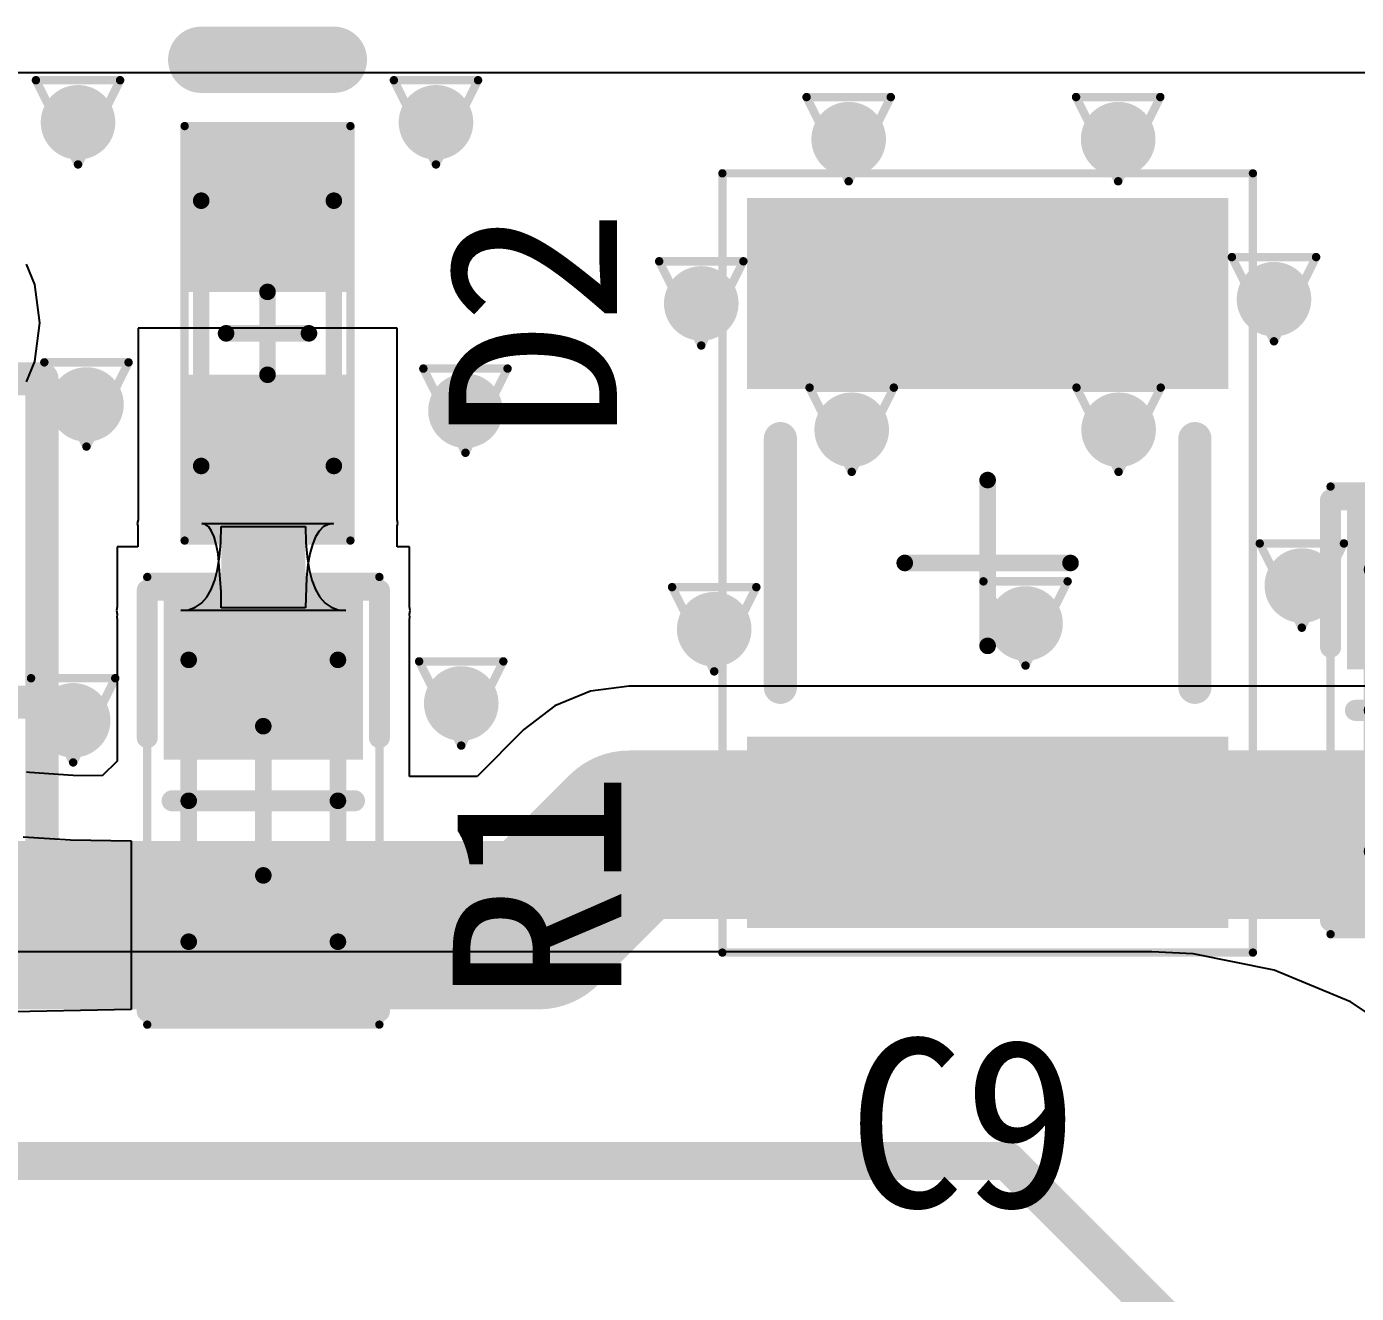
# Model space of a CAD drawing. Extents: x 75 to 173, y 40 to 188.
# Drawn here: x 98.97 to 106.99, y 169.66 to 177.3 of the extents above; entities that cross this region are included whole.
import ezdxf

# ---------------------------------------------------------------- set-up
doc = ezdxf.new("R2010")
doc.units = 0
doc.header["$MEASUREMENT"] = 0
doc.layers.get('0').update_dxf_attribs({"linetype": 'CONTINUOUS'})
for name, color, linetype in [('BottomLayer', 5, 'CONTINUOUS'), ('DRILLDRAWING', 1, 'CONTINUOUS'), ('MECHANICAL13', 56, 'CONTINUOUS'), ('MECHANICAL15', 56, 'CONTINUOUS'), ('MULTILAYER', 9, 'CONTINUOUS'), ('TopLayer', 1, 'CONTINUOUS'), ('TOPOVERLAY', 2, 'CONTINUOUS'), ('TOPPASTE', 8, 'CONTINUOUS'), ('TOPSOLDER', 216, 'CONTINUOUS'), ('ViaHoleLayer', 16, 'CONTINUOUS')]:
    doc.layers.add(name, color=color, linetype=linetype)

# ---------------------------------------------------------------- blocks, each defined once
blk = doc.blocks.new('1N5819_15')
at = {"layer": 'TOPOVERLAY', "const_width": 0.2}
for points in [[(-1.45, 0.900001), (-1.45, 0.699999)], [(-1.45, 0.900001), (1.45, 0.900001)], [(-0.499999, 0.900001), (-0.499999, -0.900001)], [(1.45, 0.900001), (1.45, 0.699999)], [(-1.45, -0.700001), (-1.45, -0.900003)], [(1.45, -0.700001), (1.45, -0.900003)], [(-1.45, -0.900001), (1.45, -0.900001)]]:
    blk.add_lwpolyline(points, dxfattribs=at)
at = {"layer": 'TOPOVERLAY', "const_width": 0.1}
for points in [[(-1.5, 0.900001, 1), (-1.4, 0.900001, 1)], [(-1.5, 0.900001, 1), (-1.4, 0.900001, 1)], [(-0.549999, 0.900001, 1), (-0.449999, 0.900001, 1)], [(1.4, 0.900001, 1), (1.5, 0.900001, 1)], [(1.4, 0.900001, 1), (1.5, 0.900001, 1)], [(-1.5, 0.699999, 1), (-1.4, 0.699999, 1)], [(1.4, 0.699999, 1), (1.5, 0.699999, 1)], [(-1.5, -0.700001, 1), (-1.4, -0.700001, 1)], [(1.4, -0.700001, 1), (1.5, -0.700001, 1)], [(-1.5, -0.900001, 1), (-1.4, -0.900001, 1)], [(-1.5, -0.900003, 1), (-1.4, -0.900003, 1)], [(-0.549999, -0.900001, 1), (-0.449999, -0.900001, 1)], [(1.4, -0.900001, 1), (1.5, -0.900001, 1)], [(1.4, -0.900003, 1), (1.5, -0.900003, 1)]]:
    blk.add_lwpolyline(points, format="xyb", close=True, dxfattribs=at)
at = {"layer": 'TOPPASTE'}
for points in [[(-2.377999, -0.425), (-1.178001, -0.425), (-2.377999, 0.425), (-1.178001, 0.425)], [(1.178001, -0.425), (2.377999, -0.425), (1.178001, 0.425), (2.377999, 0.425)]]:
    blk.add_solid(points, dxfattribs=at)
at = {"layer": 'TOPSOLDER'}
for points in [[(-2.479599, -0.5266), (-1.076401, -0.5266), (-2.479599, 0.5266), (-1.076401, 0.5266)], [(1.076401, -0.5266), (2.479599, -0.5266), (1.076401, 0.5266), (2.479599, 0.5266)]]:
    blk.add_solid(points, dxfattribs=at)
blk = doc.blocks.new('R0603_74')
at = {"layer": 'MECHANICAL13', "const_width": 0.1}
for points in [[(-0.850001, 0.449999), (0.849998, 0.449999)], [(-0.850001, 0.449999), (-0.850001, -0.450002)], [(0.849998, 0.449999), (0.849998, -0.450002)], [(-0.850001, -0.450002), (0.849998, -0.450002)]]:
    blk.add_lwpolyline(points, dxfattribs=at)
at = {"layer": 'MECHANICAL13', "const_width": 0.05}
for points in [[(-0.875, 0.449999, 1), (-0.825002, 0.449999, 1)], [(-0.875, 0.449999, 1), (-0.825002, 0.449999, 1)], [(0.825, 0.449999, 1), (0.874997, 0.449999, 1)], [(0.825, 0.449999, 1), (0.874997, 0.449999, 1)], [(-0.875, -0.450002, 1), (-0.825002, -0.450002, 1)], [(-0.875, -0.450002, 1), (-0.825002, -0.450002, 1)], [(0.825, -0.450002, 1), (0.874997, -0.450002, 1)], [(0.825, -0.450002, 1), (0.874997, -0.450002, 1)]]:
    blk.add_lwpolyline(points, format="xyb", close=True, dxfattribs=at)
at = {"layer": 'MECHANICAL15'}
for points, const_width in [([(-1.35, 0.700001), (-1.35, -0.700001)], 0.05), ([(-1.35, 0.700001), (1.35, 0.700001)], 0.05), ([(1.35, 0.700001), (1.35, -0.700001)], 0.05), ([(0, 0.449999), (0, -0.450002)], 0.1), ([(-0.450002, 0), (0.449999, 0)], 0.1), ([(-1.35, -0.700001), (1.35, -0.700001)], 0.05)]:
    blk.add_lwpolyline(points, dxfattribs=dict(at, const_width=const_width))
for points, const_width in [([(-1.362499, 0.700001, 1), (-1.3375, 0.700001, 1)], 0.024999), ([(-1.362499, 0.700001, 1), (-1.3375, 0.700001, 1)], 0.024999), ([(1.3375, 0.700001, 1), (1.362499, 0.700001, 1)], 0.024999), ([(1.3375, 0.700001, 1), (1.362499, 0.700001, 1)], 0.024999), ([(-0.024999, 0.449999, 1), (0.024999, 0.449999, 1)], 0.05), ([(-0.475, 0, 1), (-0.425003, 0, 1)], 0.05), ([(0.425, 0, 1), (0.474998, 0, 1)], 0.05), ([(-0.024999, -0.450002, 1), (0.024999, -0.450002, 1)], 0.05), ([(-1.362499, -0.700001, 1), (-1.3375, -0.700001, 1)], 0.024999), ([(-1.362499, -0.700001, 1), (-1.3375, -0.700001, 1)], 0.024999), ([(1.3375, -0.700001, 1), (1.362499, -0.700001, 1)], 0.024999), ([(1.3375, -0.700001, 1), (1.362499, -0.700001, 1)], 0.024999)]:
    blk.add_lwpolyline(points, format="xyb", close=True, dxfattribs=dict(at, const_width=const_width))
at = {"layer": 'TOPOVERLAY', "const_width": 0.127}
for points in [[(-1.27, 0.700001), (-0.381, 0.700001)], [(-1.27, 0.700001), (-1.27, -0.700001)], [(0.381, 0.700001), (1.27, 0.700001)], [(1.27, 0.700001), (1.27, -0.700001)], [(0, 0.549999), (0, -0.549999)], [(-1.27, -0.700001), (-0.381, -0.700001)], [(0.381, -0.700001), (1.27, -0.700001)]]:
    blk.add_lwpolyline(points, dxfattribs=at)
at = {"layer": 'TOPOVERLAY', "const_width": 0.0635}
for points in [[(-1.30175, 0.700001, 1), (-1.23825, 0.700001, 1)], [(-1.30175, 0.700001, 1), (-1.23825, 0.700001, 1)], [(-0.41275, 0.700001, 1), (-0.34925, 0.700001, 1)], [(0.34925, 0.700001, 1), (0.41275, 0.700001, 1)], [(1.23825, 0.700001, 1), (1.30175, 0.700001, 1)], [(1.23825, 0.700001, 1), (1.30175, 0.700001, 1)], [(-0.03175, 0.549999, 1), (0.03175, 0.549999, 1)], [(-0.03175, -0.549999, 1), (0.03175, -0.549999, 1)], [(-1.30175, -0.700001, 1), (-1.23825, -0.700001, 1)], [(-1.30175, -0.700001, 1), (-1.23825, -0.700001, 1)], [(-0.41275, -0.700001, 1), (-0.34925, -0.700001, 1)], [(0.34925, -0.700001, 1), (0.41275, -0.700001, 1)], [(1.23825, -0.700001, 1), (1.30175, -0.700001, 1)], [(1.23825, -0.700001, 1), (1.30175, -0.700001, 1)]]:
    blk.add_lwpolyline(points, format="xyb", close=True, dxfattribs=at)
at = {"layer": 'TOPPASTE'}
for points in [[(-0.350002, -0.499999), (-0.350002, 0.499999), (-1.15, -0.499999), (-1.15, 0.499999)], [(1.149998, -0.499999), (1.149998, 0.499999), (0.349999, -0.499999), (0.349999, 0.499999)]]:
    blk.add_solid(points, dxfattribs=at)
at = {"layer": 'TOPSOLDER'}
for points in [[(-0.248402, -0.601599), (-0.248402, 0.601599), (-1.2516, -0.601599), (-1.2516, 0.601599)], [(1.251598, -0.601599), (1.251598, 0.601599), (0.248399, -0.601599), (0.248399, 0.601599)]]:
    blk.add_solid(points, dxfattribs=at)
blk = doc.blocks.new('LED_0603_RED_87')
at = {"layer": 'MECHANICAL13', "const_width": 0.1}
for points in [[(-0.800001, 0.399999), (-0.800001, -0.399999)], [(-0.800001, 0.399999), (0.800001, 0.399999)], [(0.800001, 0.399999), (0.800001, -0.399999)], [(-0.800001, -0.399999), (0.800001, -0.399999)]]:
    blk.add_lwpolyline(points, dxfattribs=at)
at = {"layer": 'MECHANICAL13', "const_width": 0.05}
for points in [[(-0.825, 0.399999, 1), (-0.775002, 0.399999, 1)], [(-0.825, 0.399999, 1), (-0.775002, 0.399999, 1)], [(0.775002, 0.399999, 1), (0.825, 0.399999, 1)], [(0.775002, 0.399999, 1), (0.825, 0.399999, 1)], [(-0.825, -0.399999, 1), (-0.775002, -0.399999, 1)], [(-0.825, -0.399999, 1), (-0.775002, -0.399999, 1)], [(0.775002, -0.399999, 1), (0.825, -0.399999, 1)], [(0.775002, -0.399999, 1), (0.825, -0.399999, 1)]]:
    blk.add_lwpolyline(points, format="xyb", close=True, dxfattribs=at)
at = {"layer": 'MECHANICAL15'}
for points, const_width in [([(-1.250003, 0.499999), (-1.250003, -0.499999)], 0.05), ([(-1.250003, 0.499999), (1.250003, 0.499999)], 0.05), ([(1.250003, 0.499999), (1.250003, -0.499999)], 0.05), ([(0, 0.249999), (0, -0.249999)], 0.1), ([(-0.249999, 0), (0.249999, 0)], 0.1), ([(-1.250003, -0.499999), (1.250003, -0.499999)], 0.05)]:
    blk.add_lwpolyline(points, dxfattribs=dict(at, const_width=const_width))
for points, const_width in [([(-1.262502, 0.499999, 1), (-1.237503, 0.499999, 1)], 0.024999), ([(-1.262502, 0.499999, 1), (-1.237503, 0.499999, 1)], 0.024999), ([(1.237503, 0.499999, 1), (1.262502, 0.499999, 1)], 0.024999), ([(1.237503, 0.499999, 1), (1.262502, 0.499999, 1)], 0.024999), ([(-0.024999, 0.249999, 1), (0.024999, 0.249999, 1)], 0.05), ([(-0.274998, 0, 1), (-0.225001, 0, 1)], 0.05), ([(0.225001, 0, 1), (0.274998, 0, 1)], 0.05), ([(-0.024999, -0.249999, 1), (0.024999, -0.249999, 1)], 0.05), ([(-1.262502, -0.499999, 1), (-1.237503, -0.499999, 1)], 0.024999), ([(-1.262502, -0.499999, 1), (-1.237503, -0.499999, 1)], 0.024999), ([(1.237503, -0.499999, 1), (1.262502, -0.499999, 1)], 0.024999), ([(1.237503, -0.499999, 1), (1.262502, -0.499999, 1)], 0.024999)]:
    blk.add_lwpolyline(points, format="xyb", close=True, dxfattribs=dict(at, const_width=const_width))
at = {"layer": 'TOPOVERLAY', "const_width": 0.2}
for points in [[(1.550002, 0.399999, 1), (1.750002, 0.399999, 1)], [(1.550002, -0.399999, 1), (1.750002, -0.399999, 1)]]:
    blk.add_lwpolyline(points, format="xyb", close=True, dxfattribs=at)
at = {"layer": 'TOPOVERLAY', "const_width": 0.399999}
blk.add_lwpolyline([(1.650002, 0.399999), (1.650002, -0.399999)], dxfattribs=at)
at = {"layer": 'TOPPASTE'}
for points in [[(-0.350002, 0.399999), (-1.15, 0.399999), (-0.350002, -0.399999), (-1.15, -0.399999)], [(1.15, 0.399999), (0.350002, 0.399999), (1.15, -0.399999), (0.350002, -0.399999)]]:
    blk.add_solid(points, dxfattribs=at)
at = {"layer": 'TOPSOLDER'}
for points in [[(-0.248402, 0.501599), (-1.2516, 0.501599), (-0.248402, -0.501599), (-1.2516, -0.501599)], [(1.2516, 0.501599), (0.248402, 0.501599), (1.2516, -0.501599), (0.248402, -0.501599)]]:
    blk.add_solid(points, dxfattribs=at)
blk = doc.blocks.new('C0603_119')
at = {"layer": 'MECHANICAL13', "const_width": 0.1}
for points in [[(-0.850001, -0.450002), (-0.850001, 0.449999)], [(0.849998, 0.449999), (-0.850001, 0.449999)], [(0.849998, -0.450002), (0.849998, 0.449999)], [(0.849998, -0.450002), (-0.850001, -0.450002)]]:
    blk.add_lwpolyline(points, dxfattribs=at)
at = {"layer": 'MECHANICAL13', "const_width": 0.05}
for points in [[(-0.875, 0.449999, 1), (-0.825002, 0.449999, 1)], [(-0.875, 0.449999, 1), (-0.825002, 0.449999, 1)], [(0.825, 0.449999, 1), (0.874997, 0.449999, 1)], [(0.825, 0.449999, 1), (0.874997, 0.449999, 1)], [(-0.875, -0.450002, 1), (-0.825002, -0.450002, 1)], [(-0.875, -0.450002, 1), (-0.825002, -0.450002, 1)], [(0.825, -0.450002, 1), (0.874997, -0.450002, 1)], [(0.825, -0.450002, 1), (0.874997, -0.450002, 1)]]:
    blk.add_lwpolyline(points, format="xyb", close=True, dxfattribs=at)
at = {"layer": 'MECHANICAL15'}
for points, const_width in [([(1.35, 0.700001), (-1.35, 0.700001)], 0.05), ([(-1.35, -0.700001), (-1.35, 0.700001)], 0.05), ([(1.35, -0.700001), (1.35, 0.700001)], 0.05), ([(0, -0.450002), (0, 0.449999)], 0.1), ([(0.449999, 0), (-0.450002, 0)], 0.1), ([(1.35, -0.700001), (-1.35, -0.700001)], 0.05)]:
    blk.add_lwpolyline(points, dxfattribs=dict(at, const_width=const_width))
for points, const_width in [([(-1.362499, 0.700001, 1), (-1.3375, 0.700001, 1)], 0.024999), ([(-1.362499, 0.700001, 1), (-1.3375, 0.700001, 1)], 0.024999), ([(1.3375, 0.700001, 1), (1.362499, 0.700001, 1)], 0.024999), ([(1.3375, 0.700001, 1), (1.362499, 0.700001, 1)], 0.024999), ([(-0.024999, 0.449999, 1), (0.024999, 0.449999, 1)], 0.05), ([(-0.475, 0, 1), (-0.425003, 0, 1)], 0.05), ([(0.425, 0, 1), (0.474998, 0, 1)], 0.05), ([(-0.024999, -0.450002, 1), (0.024999, -0.450002, 1)], 0.05), ([(-1.362499, -0.700001, 1), (-1.3375, -0.700001, 1)], 0.024999), ([(-1.362499, -0.700001, 1), (-1.3375, -0.700001, 1)], 0.024999), ([(1.3375, -0.700001, 1), (1.362499, -0.700001, 1)], 0.024999), ([(1.3375, -0.700001, 1), (1.362499, -0.700001, 1)], 0.024999)]:
    blk.add_lwpolyline(points, format="xyb", close=True, dxfattribs=dict(at, const_width=const_width))
at = {"layer": 'TOPOVERLAY', "const_width": 0.127}
for points in [[(-1.27, -0.700001), (-1.27, 0.700001)], [(-0.381, 0.700001), (-1.27, 0.700001)], [(1.27, 0.700001), (0.381, 0.700001)], [(1.27, -0.700001), (1.27, 0.700001)], [(0, -0.549999), (0, 0.549999)], [(-0.381, -0.700001), (-1.27, -0.700001)], [(1.27, -0.700001), (0.381, -0.700001)]]:
    blk.add_lwpolyline(points, dxfattribs=at)
at = {"layer": 'TOPOVERLAY', "const_width": 0.0635}
for points in [[(-1.30175, 0.700001, 1), (-1.23825, 0.700001, 1)], [(-1.30175, 0.700001, 1), (-1.23825, 0.700001, 1)], [(-0.41275, 0.700001, 1), (-0.34925, 0.700001, 1)], [(0.34925, 0.700001, 1), (0.41275, 0.700001, 1)], [(1.23825, 0.700001, 1), (1.30175, 0.700001, 1)], [(1.23825, 0.700001, 1), (1.30175, 0.700001, 1)], [(-0.03175, 0.549999, 1), (0.03175, 0.549999, 1)], [(-0.03175, -0.549999, 1), (0.03175, -0.549999, 1)], [(-1.30175, -0.700001, 1), (-1.23825, -0.700001, 1)], [(-1.30175, -0.700001, 1), (-1.23825, -0.700001, 1)], [(-0.41275, -0.700001, 1), (-0.34925, -0.700001, 1)], [(0.34925, -0.700001, 1), (0.41275, -0.700001, 1)], [(1.23825, -0.700001, 1), (1.30175, -0.700001, 1)], [(1.23825, -0.700001, 1), (1.30175, -0.700001, 1)]]:
    blk.add_lwpolyline(points, format="xyb", close=True, dxfattribs=at)
at = {"layer": 'TOPPASTE'}
for points in [[(-0.350002, -0.499999), (-0.350002, 0.499999), (-1.15, -0.499999), (-1.15, 0.499999)], [(1.149998, -0.499999), (1.149998, 0.499999), (0.349999, -0.499999), (0.349999, 0.499999)]]:
    blk.add_solid(points, dxfattribs=at)
at = {"layer": 'TOPSOLDER'}
for points in [[(-0.248402, -0.601599), (-0.248402, 0.601599), (-1.2516, -0.601599), (-1.2516, 0.601599)], [(1.251598, -0.601599), (1.251598, 0.601599), (0.248399, -0.601599), (0.248399, 0.601599)]]:
    blk.add_solid(points, dxfattribs=at)
blk = doc.blocks.new('C1210_120')
at = {"layer": 'MECHANICAL15'}
for points, const_width in [([(2.35, 1.599999), (-2.35, 1.599999)], 0.05), ([(-2.35, -1.599999), (-2.35, 1.599999)], 0.05), ([(2.35, -1.599999), (2.35, 1.599999)], 0.05), ([(0, -0.499999), (0, 0.499999)], 0.1), ([(0.499999, 0), (-0.500002, 0)], 0.1), ([(2.35, -1.599999), (-2.35, -1.599999)], 0.05)]:
    blk.add_lwpolyline(points, dxfattribs=dict(at, const_width=const_width))
for points, const_width in [([(-2.3625, 1.599999, 1), (-2.337501, 1.599999, 1)], 0.024999), ([(-2.3625, 1.599999, 1), (-2.337501, 1.599999, 1)], 0.024999), ([(2.337501, 1.599999, 1), (2.3625, 1.599999, 1)], 0.024999), ([(2.337501, 1.599999, 1), (2.3625, 1.599999, 1)], 0.024999), ([(-0.024999, 0.499999, 1), (0.024999, 0.499999, 1)], 0.05), ([(-0.525, 0, 1), (-0.475003, 0, 1)], 0.05), ([(0.475, 0, 1), (0.524998, 0, 1)], 0.05), ([(-0.024999, -0.499999, 1), (0.024999, -0.499999, 1)], 0.05), ([(-2.3625, -1.599999, 1), (-2.337501, -1.599999, 1)], 0.024999), ([(-2.3625, -1.599999, 1), (-2.337501, -1.599999, 1)], 0.024999), ([(2.337501, -1.599999, 1), (2.3625, -1.599999, 1)], 0.024999), ([(2.337501, -1.599999, 1), (2.3625, -1.599999, 1)], 0.024999)]:
    blk.add_lwpolyline(points, format="xyb", close=True, dxfattribs=dict(at, const_width=const_width))
at = {"layer": 'TOPOVERLAY', "const_width": 0.2}
for points in [[(0.749999, 1.25), (-0.750001, 1.25)], [(0.749999, -1.25), (-0.750001, -1.25)]]:
    blk.add_lwpolyline(points, dxfattribs=at)
at = {"layer": 'TOPOVERLAY', "const_width": 0.1}
for points in [[(-0.800001, 1.25, 1), (-0.700001, 1.25, 1)], [(0.699999, 1.25, 1), (0.799998, 1.25, 1)], [(-0.800001, -1.25, 1), (-0.700001, -1.25, 1)], [(0.699999, -1.25, 1), (0.799998, -1.25, 1)]]:
    blk.add_lwpolyline(points, format="xyb", close=True, dxfattribs=at)
at = {"layer": 'TOPPASTE'}
for points in [[(-1.15, -1.35), (-1.15, 1.35), (-2.100001, -1.35), (-2.100001, 1.35)], [(2.100001, -1.35), (2.100001, 1.35), (1.15, -1.35), (1.15, 1.35)]]:
    blk.add_solid(points, dxfattribs=at)
at = {"layer": 'TOPSOLDER'}
for points in [[(-1.0484, -1.4516), (-1.0484, 1.4516), (-2.201601, -1.4516), (-2.201601, 1.4516)], [(2.201601, -1.4516), (2.201601, 1.4516), (1.0484, -1.4516), (1.0484, 1.4516)]]:
    blk.add_solid(points, dxfattribs=at)

msp = doc.modelspace()

# ---------------------------------------------------------------- linework, layer by layer
at = {"layer": 'BottomLayer'}
for p, q in [((94.57074, 177.01927), (143.42228, 177.01928)), ((105.75945, 171.71542), (85.22081, 171.71542)), ((106.00842, 171.70319), (105.75945, 171.71542)), ((106.49677, 171.60605), (106.00842, 171.70319)), ((106.9568, 171.4155), (106.49677, 171.60605)), ((107.37081, 171.13886), (106.9568, 171.4155))]:
    msp.add_line(p, q, dxfattribs=at)
at = {"layer": 'BottomLayer', "const_width": 0.225}
for points in [[(99.16996, 176.71922, 1), (99.39495, 176.71922, 1)], [(101.32896, 176.71922, 1), (101.55395, 176.71922, 1)], [(103.81816, 176.61762, 1), (104.04315, 176.61762, 1)], [(105.44376, 176.61762, 1), (105.66875, 176.61762, 1)], [(102.92916, 175.62702, 1), (103.15415, 175.62702, 1)], [(106.38356, 175.65242, 1), (106.60855, 175.65242, 1)], [(99.22076, 175.01742, 1), (99.44575, 175.01742, 1)], [(101.50676, 174.98002, 1), (101.73175, 174.98002, 1)], [(103.83651, 174.86502, 1), (104.0615, 174.86502, 1)], [(105.44638, 174.86502, 1), (105.67138, 174.86502, 1)], [(106.55155, 173.92522, 1), (106.77655, 173.92522, 1)], [(104.88496, 173.69662, 1), (105.10995, 173.69662, 1)], [(103.00721, 173.66174, 1), (103.2322, 173.66174, 1)], [(101.48136, 173.21402, 1), (101.70635, 173.21402, 1)], [(99.14059, 173.11242, 1), (99.36558, 173.11242, 1)]]:
    msp.add_lwpolyline(points, format="xyb", close=True, dxfattribs=at)
at = {"layer": 'DRILLDRAWING', "const_width": 0.0508}
for points in [[(99.02846, 176.97322), (99.53646, 176.97322)], [(99.02846, 176.97322), (99.28246, 176.46522)], [(99.28246, 176.46522), (99.53646, 176.97322)], [(101.18746, 176.97322), (101.69546, 176.97322)], [(101.18746, 176.97322), (101.44146, 176.46522)], [(101.44146, 176.46522), (101.69546, 176.97322)], [(103.67666, 176.87162), (104.18466, 176.87162)], [(103.67666, 176.87162), (103.93066, 176.36362)], [(103.93066, 176.36362), (104.18466, 176.87162)], [(105.30226, 176.87162), (105.81026, 176.87162)], [(105.30226, 176.87162), (105.55626, 176.36362)], [(105.55626, 176.36362), (105.81026, 176.87162)], [(102.78766, 175.88102), (103.29566, 175.88102)], [(102.78766, 175.88102), (103.04166, 175.37302)], [(103.04166, 175.37302), (103.29566, 175.88102)], [(106.24206, 175.90642), (106.75006, 175.90642)], [(106.24206, 175.90642), (106.49606, 175.39842)], [(106.49606, 175.39842), (106.75006, 175.90642)], [(99.07926, 175.27142), (99.58726, 175.27142)], [(99.07926, 175.27142), (99.33326, 174.76342)], [(99.33326, 174.76342), (99.58726, 175.27142)], [(101.36526, 175.23402), (101.87326, 175.23402)], [(101.36526, 175.23402), (101.61926, 174.72602)], [(101.61926, 174.72602), (101.87326, 175.23402)], [(103.695, 175.11902), (104.203, 175.11902)], [(103.695, 175.11902), (103.949, 174.61102)], [(103.949, 174.61102), (104.203, 175.11902)], [(105.30488, 175.11902), (105.81288, 175.11902)], [(105.30488, 175.11902), (105.55888, 174.61102)], [(105.55888, 174.61102), (105.81288, 175.11902)], [(106.41005, 174.17922), (106.91805, 174.17922)], [(106.41005, 174.17922), (106.66405, 173.67122)], [(106.66405, 173.67122), (106.91805, 174.17922)], [(104.74346, 173.95062), (105.25146, 173.95062)], [(104.74346, 173.95062), (104.99746, 173.44262)], [(104.99746, 173.44262), (105.25146, 173.95062)], [(102.8657, 173.91574), (103.3737, 173.91574)], [(102.8657, 173.91574), (103.1197, 173.40774)], [(103.1197, 173.40774), (103.3737, 173.91574)], [(101.33986, 173.46802), (101.84786, 173.46802)], [(101.33986, 173.46802), (101.59386, 172.96002)], [(101.59386, 172.96002), (101.84786, 173.46802)], [(98.99909, 173.36642), (99.50709, 173.36642)], [(98.99909, 173.36642), (99.25309, 172.85842)], [(99.25309, 172.85842), (99.50709, 173.36642)]]:
    msp.add_lwpolyline(points, dxfattribs=at)
at = {"layer": 'DRILLDRAWING', "const_width": 0.0254}
for points in [[(99.01576, 176.97322, 1), (99.04116, 176.97322, 1)], [(99.01576, 176.97322, 1), (99.04116, 176.97322, 1)], [(99.52376, 176.97322, 1), (99.54916, 176.97322, 1)], [(99.52376, 176.97322, 1), (99.54916, 176.97322, 1)], [(101.17476, 176.97322, 1), (101.20016, 176.97322, 1)], [(101.17476, 176.97322, 1), (101.20016, 176.97322, 1)], [(101.68276, 176.97322, 1), (101.70816, 176.97322, 1)], [(101.68276, 176.97322, 1), (101.70816, 176.97322, 1)], [(103.66396, 176.87162, 1), (103.68936, 176.87162, 1)], [(103.66396, 176.87162, 1), (103.68936, 176.87162, 1)], [(104.17196, 176.87162, 1), (104.19736, 176.87162, 1)], [(104.17196, 176.87162, 1), (104.19736, 176.87162, 1)], [(105.28956, 176.87162, 1), (105.31496, 176.87162, 1)], [(105.28956, 176.87162, 1), (105.31496, 176.87162, 1)], [(105.79756, 176.87162, 1), (105.82296, 176.87162, 1)], [(105.79756, 176.87162, 1), (105.82296, 176.87162, 1)], [(99.26976, 176.46522, 1), (99.29516, 176.46522, 1)], [(99.26976, 176.46522, 1), (99.29516, 176.46522, 1)], [(101.42876, 176.46522, 1), (101.45416, 176.46522, 1)], [(101.42876, 176.46522, 1), (101.45416, 176.46522, 1)], [(103.91796, 176.36362, 1), (103.94336, 176.36362, 1)], [(103.91796, 176.36362, 1), (103.94336, 176.36362, 1)], [(105.54356, 176.36362, 1), (105.56896, 176.36362, 1)], [(105.54356, 176.36362, 1), (105.56896, 176.36362, 1)], [(102.77496, 175.88102, 1), (102.80036, 175.88102, 1)], [(102.77496, 175.88102, 1), (102.80036, 175.88102, 1)], [(103.28296, 175.88102, 1), (103.30836, 175.88102, 1)], [(103.28296, 175.88102, 1), (103.30836, 175.88102, 1)], [(106.22936, 175.90642, 1), (106.25476, 175.90642, 1)], [(106.22936, 175.90642, 1), (106.25476, 175.90642, 1)], [(106.73736, 175.90642, 1), (106.76276, 175.90642, 1)], [(106.73736, 175.90642, 1), (106.76276, 175.90642, 1)], [(106.48336, 175.39842, 1), (106.50876, 175.39842, 1)], [(106.48336, 175.39842, 1), (106.50876, 175.39842, 1)], [(103.02896, 175.37302, 1), (103.05436, 175.37302, 1)], [(103.02896, 175.37302, 1), (103.05436, 175.37302, 1)], [(99.06656, 175.27142, 1), (99.09196, 175.27142, 1)], [(99.06656, 175.27142, 1), (99.09196, 175.27142, 1)], [(99.57456, 175.27142, 1), (99.59996, 175.27142, 1)], [(99.57456, 175.27142, 1), (99.59996, 175.27142, 1)], [(101.35256, 175.23402, 1), (101.37796, 175.23402, 1)], [(101.35256, 175.23402, 1), (101.37796, 175.23402, 1)], [(101.86056, 175.23402, 1), (101.88596, 175.23402, 1)], [(101.86056, 175.23402, 1), (101.88596, 175.23402, 1)], [(103.6823, 175.11902, 1), (103.7077, 175.11902, 1)], [(103.6823, 175.11902, 1), (103.7077, 175.11902, 1)], [(104.1903, 175.11902, 1), (104.2157, 175.11902, 1)], [(104.1903, 175.11902, 1), (104.2157, 175.11902, 1)], [(105.29218, 175.11902, 1), (105.31758, 175.11902, 1)], [(105.29218, 175.11902, 1), (105.31758, 175.11902, 1)], [(105.80018, 175.11902, 1), (105.82558, 175.11902, 1)], [(105.80018, 175.11902, 1), (105.82558, 175.11902, 1)], [(99.32056, 174.76342, 1), (99.34596, 174.76342, 1)], [(99.32056, 174.76342, 1), (99.34596, 174.76342, 1)], [(101.60656, 174.72602, 1), (101.63196, 174.72602, 1)], [(101.60656, 174.72602, 1), (101.63196, 174.72602, 1)], [(103.9363, 174.61102, 1), (103.9617, 174.61102, 1)], [(103.9363, 174.61102, 1), (103.9617, 174.61102, 1)], [(105.54618, 174.61102, 1), (105.57158, 174.61102, 1)], [(105.54618, 174.61102, 1), (105.57158, 174.61102, 1)], [(106.39735, 174.17922, 1), (106.42275, 174.17922, 1)], [(106.39735, 174.17922, 1), (106.42275, 174.17922, 1)], [(106.90535, 174.17922, 1), (106.93075, 174.17922, 1)], [(106.90535, 174.17922, 1), (106.93075, 174.17922, 1)], [(104.73076, 173.95062, 1), (104.75616, 173.95062, 1)], [(104.73076, 173.95062, 1), (104.75616, 173.95062, 1)], [(105.23876, 173.95062, 1), (105.26416, 173.95062, 1)], [(105.23876, 173.95062, 1), (105.26416, 173.95062, 1)], [(102.853, 173.91574, 1), (102.8784, 173.91574, 1)], [(102.853, 173.91574, 1), (102.8784, 173.91574, 1)], [(103.361, 173.91574, 1), (103.3864, 173.91574, 1)], [(103.361, 173.91574, 1), (103.3864, 173.91574, 1)], [(106.65135, 173.67122, 1), (106.67675, 173.67122, 1)], [(106.65135, 173.67122, 1), (106.67675, 173.67122, 1)], [(101.32716, 173.46802, 1), (101.35256, 173.46802, 1)], [(101.32716, 173.46802, 1), (101.35256, 173.46802, 1)], [(101.83516, 173.46802, 1), (101.86056, 173.46802, 1)], [(101.83516, 173.46802, 1), (101.86056, 173.46802, 1)], [(103.107, 173.40774, 1), (103.1324, 173.40774, 1)], [(103.107, 173.40774, 1), (103.1324, 173.40774, 1)], [(104.98476, 173.44262, 1), (105.01016, 173.44262, 1)], [(104.98476, 173.44262, 1), (105.01016, 173.44262, 1)], [(98.98639, 173.36642, 1), (99.01179, 173.36642, 1)], [(98.98639, 173.36642, 1), (99.01179, 173.36642, 1)], [(99.49439, 173.36642, 1), (99.51979, 173.36642, 1)], [(99.49439, 173.36642, 1), (99.51979, 173.36642, 1)], [(101.58116, 172.96002, 1), (101.60656, 172.96002, 1)], [(101.58116, 172.96002, 1), (101.60656, 172.96002, 1)], [(99.24039, 172.85842, 1), (99.26579, 172.85842, 1)], [(99.24039, 172.85842, 1), (99.26579, 172.85842, 1)]]:
    msp.add_lwpolyline(points, format="xyb", close=True, dxfattribs=at)
at = {"layer": 'MULTILAYER', "const_width": 0.225}
for points in [[(99.16996, 176.71922, 1), (99.39495, 176.71922, 1)], [(101.32896, 176.71922, 1), (101.55395, 176.71922, 1)], [(103.81816, 176.61762, 1), (104.04315, 176.61762, 1)], [(105.44376, 176.61762, 1), (105.66875, 176.61762, 1)], [(102.92916, 175.62702, 1), (103.15415, 175.62702, 1)], [(106.38356, 175.65242, 1), (106.60855, 175.65242, 1)], [(99.22076, 175.01742, 1), (99.44575, 175.01742, 1)], [(101.50676, 174.98002, 1), (101.73175, 174.98002, 1)], [(103.83651, 174.86502, 1), (104.0615, 174.86502, 1)], [(105.44638, 174.86502, 1), (105.67138, 174.86502, 1)], [(106.55155, 173.92522, 1), (106.77655, 173.92522, 1)], [(104.88496, 173.69662, 1), (105.10995, 173.69662, 1)], [(103.00721, 173.66174, 1), (103.2322, 173.66174, 1)], [(101.48136, 173.21402, 1), (101.70635, 173.21402, 1)], [(99.14059, 173.11242, 1), (99.36558, 173.11242, 1)]]:
    msp.add_lwpolyline(points, format="xyb", close=True, dxfattribs=at)
at = {"layer": 'TopLayer'}
for p, q in [((94.57074, 177.01927), (111.34882, 177.01927)), ((99.02157, 175.7415), (98.97086, 175.86394)), ((99.05213, 175.50942), (99.02157, 175.7415)), ((99.02157, 175.27735), (99.05213, 175.50942)), ((101.20645, 175.47762), (99.64446, 175.47762)), ((99.64446, 175.47762), (99.64446, 174.32188)), ((101.20645, 174.32188), (101.20645, 175.47762)), ((98.97086, 175.15491), (99.02157, 175.27735)), ((99.64446, 174.32188), (99.64004, 174.29967)), ((99.64004, 174.29967), (99.64291, 174.28522)), ((100.05084, 174.29459), (100.0285, 174.29967)), ((100.0285, 174.29967), (100.82241, 174.29967)), ((100.07082, 174.27935), (100.05084, 174.29459)), ((100.79042, 174.29459), (100.7618, 174.27935)), ((100.82241, 174.29967), (100.79042, 174.29459)), ((101.21087, 174.29967), (101.20645, 174.32188)), ((101.208, 174.28522), (101.21087, 174.29967)), ((99.64291, 174.28522), (99.64251, 174.15822)), ((100.08846, 174.25395), (100.07082, 174.27935)), ((100.10374, 174.21839), (100.08846, 174.25395)), ((100.11667, 174.17267), (100.10374, 174.21839)), ((100.14363, 174.18565), (100.14606, 174.28217)), ((100.14606, 174.28217), (100.65406, 174.28217)), ((100.65406, 174.28217), (100.65649, 174.18565)), ((100.71466, 174.21839), (100.69614, 174.17267)), ((100.73655, 174.25395), (100.71466, 174.21839)), ((100.7618, 174.27935), (100.73655, 174.25395)), ((101.2084, 174.15822), (101.208, 174.28522)), ((99.64251, 174.15822), (99.51906, 174.15822)), ((99.51906, 174.15822), (99.51906, 173.79638)), ((100.12725, 174.11679), (100.11667, 174.17267)), ((100.13634, 174.09929), (100.14363, 174.18565)), ((100.65649, 174.18565), (100.66377, 174.09929)), ((100.69614, 174.17267), (100.68099, 174.11679)), ((101.28105, 174.15822), (101.2084, 174.15822)), ((101.28105, 173.79638), (101.28105, 174.15822)), ((100.12419, 174.02309), (100.13634, 174.09929)), ((100.14488, 173.88819), (100.12725, 174.11679)), ((100.66377, 174.09929), (100.67592, 174.02309)), ((100.68099, 174.11679), (100.66921, 174.05075)), ((100.10718, 173.95705), (100.12419, 174.02309)), ((100.66079, 173.97455), (100.65406, 173.79167)), ((100.66921, 174.05075), (100.66079, 173.97455)), ((100.67592, 174.02309), (100.69293, 173.95705)), ((100.05859, 173.85545), (100.08532, 173.90117)), ((100.08532, 173.90117), (100.10718, 173.95705)), ((100.69293, 173.95705), (100.71479, 173.90117)), ((100.71479, 173.90117), (100.74152, 173.85545)), ((99.99057, 173.79449), (100.02701, 173.81989)), ((100.02701, 173.81989), (100.05859, 173.85545)), ((100.14606, 173.79167), (100.14488, 173.88819)), ((100.74152, 173.85545), (100.7731, 173.81989)), ((100.7731, 173.81989), (100.80954, 173.79449)), ((99.51906, 173.79638), (99.51464, 173.77417)), ((99.51464, 173.77417), (99.51883, 173.75309)), ((99.51883, 173.75309), (99.51697, 173.73168)), ((99.9031, 173.77417), (99.94926, 173.77925)), ((100.89701, 173.77417), (99.9031, 173.77417)), ((99.94926, 173.77925), (99.99057, 173.79449)), ((100.65406, 173.79167), (100.14606, 173.79167)), ((100.80954, 173.79449), (100.85085, 173.77925)), ((100.85085, 173.77925), (100.89701, 173.77417)), ((101.28547, 173.77417), (101.28105, 173.79638)), ((101.28128, 173.75309), (101.28547, 173.77417)), ((101.28314, 173.73168), (101.28128, 173.75309)), ((99.51697, 173.73168), (99.51906, 173.72508)), ((99.51906, 173.72508), (99.51906, 172.86575)), ((101.28105, 173.72508), (101.28314, 173.73168)), ((101.28105, 172.77389), (101.28105, 173.72508)), ((102.37378, 173.28874), (102.15752, 173.19916)), ((102.60586, 173.31929), (102.37378, 173.28874)), ((108.45859, 173.31929), (102.60586, 173.31929)), ((102.15752, 173.19916), (101.97182, 173.05667)), ((101.97182, 173.05667), (101.68904, 172.77389)), ((99.51906, 172.86575), (99.42849, 172.77671)), ((98.98951, 172.79702), (98.97086, 172.79936)), ((99.25309, 172.7797), (98.98951, 172.79702)), ((99.42849, 172.77671), (99.25309, 172.7797)), ((101.68904, 172.77389), (101.28105, 172.77389)), ((98.95257, 172.41014), (99.23705, 172.39145)), ((99.23705, 172.39145), (99.60281, 172.38522)), ((99.60281, 172.38522), (99.60281, 171.36922)), ((99.60281, 171.36922), (98.58681, 171.34707))]:
    msp.add_line(p, q, dxfattribs=at)
for points, const_width in [([(99.16996, 176.71922, 1), (99.39495, 176.71922, 1)], 0.225), ([(101.32896, 176.71922, 1), (101.55395, 176.71922, 1)], 0.225), ([(103.81816, 176.61762, 1), (104.04315, 176.61762, 1)], 0.225), ([(105.44376, 176.61762, 1), (105.66875, 176.61762, 1)], 0.225), ([(102.92916, 175.62702, 1), (103.15415, 175.62702, 1)], 0.225), ([(106.38356, 175.65242, 1), (106.60855, 175.65242, 1)], 0.225), ([(99.22076, 175.01742, 1), (99.44575, 175.01742, 1)], 0.225), ([(101.50676, 174.98002, 1), (101.73175, 174.98002, 1)], 0.225), ([(103.83651, 174.86502, 1), (104.0615, 174.86502, 1)], 0.225), ([(105.44638, 174.86502, 1), (105.67138, 174.86502, 1)], 0.225), ([(100.27306, 174.67122, 1), (100.52706, 174.67122, 1)], 0.254), ([(106.55155, 173.92522, 1), (106.77655, 173.92522, 1)], 0.225), ([(104.88496, 173.69662, 1), (105.10995, 173.69662, 1)], 0.225), ([(103.00721, 173.66174, 1), (103.2322, 173.66174, 1)], 0.225), ([(100.27306, 173.37722, 1), (100.52706, 173.37722, 1)], 0.254), ([(101.48136, 173.21402, 1), (101.70635, 173.21402, 1)], 0.225), ([(99.14059, 173.11242, 1), (99.36558, 173.11242, 1)], 0.225), ([(102.35186, 172.42262, 1), (102.85986, 172.42262, 1)], 0.508), ([(102.35186, 172.42262, 1), (102.85986, 172.42262, 1)], 0.508), ([(100.14606, 171.87722, 1), (100.65406, 171.87722, 1)], 0.508), ([(100.14606, 171.87722, 1), (100.65406, 171.87722, 1)], 0.508), ([(101.80646, 171.87722, 1), (102.31446, 171.87722, 1)], 0.508), ([(101.80646, 171.87722, 1), (102.31446, 171.87722, 1)], 0.508), ([(104.82931, 170.45482, 1), (104.94361, 170.45482, 1)], 0.1143), ([(104.82931, 170.45482, 1), (104.94361, 170.45482, 1)], 0.1143)]:
    msp.add_lwpolyline(points, format="xyb", close=True, dxfattribs=dict(at, const_width=const_width))
for points, const_width in [([(100.40006, 173.37722), (100.40006, 174.67122)], 0.508), ([(102.06046, 171.87722), (102.60586, 172.42262)], 1.016), ([(102.60586, 172.42262), (107.53746, 172.42262)], 1.016), ([(98.23166, 171.87722), (100.40006, 171.87722)], 1.016), ([(100.40006, 171.87722), (102.06046, 171.87722)], 1.016), ([(88.76686, 170.45482), (104.88646, 170.45482)], 0.2286), ([(104.88646, 170.45482), (113.06526, 162.27602)], 0.2286)]:
    msp.add_lwpolyline(points, dxfattribs=dict(at, const_width=const_width))
at = {"layer": 'ViaHoleLayer', "const_width": 0.1}
for points in [[(99.23246, 176.71922, 1), (99.33246, 176.71922, 1)], [(101.39146, 176.71922, 1), (101.49146, 176.71922, 1)], [(103.88066, 176.61762, 1), (103.98066, 176.61762, 1)], [(105.50626, 176.61762, 1), (105.60626, 176.61762, 1)], [(106.44606, 175.65242, 1), (106.54606, 175.65242, 1)], [(102.99166, 175.62702, 1), (103.09166, 175.62702, 1)], [(99.28326, 175.01742, 1), (99.38326, 175.01742, 1)], [(101.56926, 174.98002, 1), (101.66926, 174.98002, 1)], [(103.899, 174.86502, 1), (103.999, 174.86502, 1)], [(105.50888, 174.86502, 1), (105.60888, 174.86502, 1)], [(106.61405, 173.92522, 1), (106.71405, 173.92522, 1)], [(103.06971, 173.66174, 1), (103.1697, 173.66174, 1)], [(104.94746, 173.69662, 1), (105.04746, 173.69662, 1)], [(101.54386, 173.21402, 1), (101.64386, 173.21402, 1)], [(99.20309, 173.11242, 1), (99.30309, 173.11242, 1)]]:
    msp.add_lwpolyline(points, format="xyb", close=True, dxfattribs=at)

# ---------------------------------------------------------------- block references
for name, p, rotation in [('LED_0603_RED_87', (100.42546, 175.44662), 90), ('C1210_120', (104.76886, 174.06162), 270), ('1N5819_15', (98.16486, 173.72202), 90), ('C0603_119', (107.53746, 173.17262), 270), ('R0603_74', (100.40006, 172.62722), 90)]:
    msp.add_blockref(name, p, dxfattribs=dict(rotation=rotation))

# ---------------------------------------------------------------- texts
at = {"layer": 'TOPOVERLAY'}
for s, p in [('D2', (102.53366, 174.81162)), ('R1', (102.55906, 171.42002))]:
    msp.add_text(s, height=1.016, rotation=90, dxfattribs=at).set_placement(p)
msp.add_text('C9', height=1.016, dxfattribs=at).set_placement((103.93066, 170.17542))

doc.saveas('drawing.dxf')
